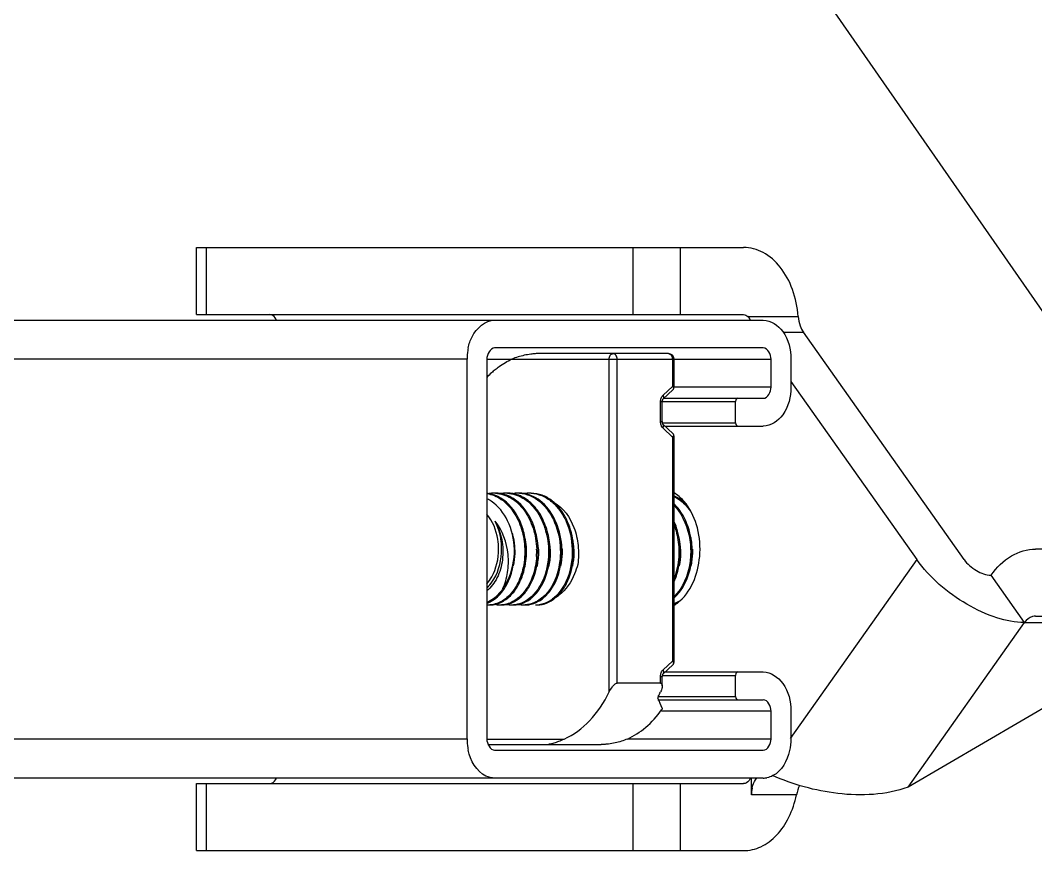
# Model space of a CAD drawing. Extents: x 1382187 to 1725648, y 860327 to 1571294.
# Drawn here: x 1541733 to 1542789, y 1251421 to 1252285 of the extents above; entities that cross this region are included whole.
import ezdxf

# ---------------------------------------------------------------- set-up
doc = ezdxf.new("R2010")
doc.units = 0
doc.header["$LTSCALE"] = 1000
doc.header["$MEASUREMENT"] = 0
doc.styles.get("Standard").update_dxf_attribs({"font": 'gbenor.shx', "bigfont": 'gbcbig.shx'})
doc.dimstyles.get("Standard").update_dxf_attribs({"dimtxt": 0.18, "dimasz": 0.18, "dimexe": 0.18, "dimexo": 0.0625, "dimgap": 0.09, "dimtad": 0, "dimtih": 1, "dimtoh": 1, "dimdec": 4, "dimzin": 0, "dimdsep": 46, "dimtxsty": 'Standard', "dimcen": 0.09, "dimadec": 0, "dimazin": 0, "dimtfac": 1, "dimtdec": 4, "dimtofl": 0, "dimtmove": 0, "dimatfit": 3, "dimfxl": 0, "dimtolj": 1, "dimtzin": 0, "dimarcsym": 0})

msp = doc.modelspace()

# ---------------------------------------------------------------- linework, layer by layer
at = {"linetype": 'Continuous'}
for p, q in [((1541916.5, 1252048.6), (1542485.3, 1252048.6)), ((1541916.5, 1251978.9), (1541916.5, 1252048.6)), ((1541926.7, 1251978.9), (1541926.7, 1252048.6)), ((1542370.3, 1252048.6), (1542370.3, 1251978.9)), ((1542419.5, 1252048.6), (1542419.5, 1251978.9)), ((1541916.5, 1251978.9), (1542485.3, 1251978.9)), ((1542489.9, 1251976.9), (1542542.3, 1251976.9)), ((1538696.1, 1251973.1), (1542505.8, 1251973.1)), ((1542526.4, 1251960.5), (1542547.6, 1251960.5)), ((1542714.6, 1251724.2), (1542547.6, 1251960.5)), ((1542505.8, 1251944.1), (1542226.5, 1251944.1)), ((1542407.2, 1251938.3), (1542271.7, 1251938.3)), ((1542197.8, 1251932.5), (1538667.4, 1251932.5)), ((1542197.8, 1251537.5), (1542197.8, 1251932.5)), ((1542218.3, 1251932.5), (1542514, 1251932.5)), ((1542218.3, 1251932.5), (1542218.3, 1251537.5)), ((1542345.6, 1251586.4), (1542345.6, 1251932.5)), ((1542353.8, 1251595.6), (1542353.8, 1251932.5)), ((1542411.3, 1251932.5), (1542411.3, 1251904.2)), ((1542413, 1251932.5), (1542413, 1251902.9)), ((1542514, 1251903.4), (1542514, 1251932.5)), ((1542534.5, 1251932.5), (1542534.5, 1251903.4)), ((1542401.4, 1251890.8), (1542412.2, 1251900.9)), ((1542401.6, 1251895), (1542411.3, 1251904.2)), ((1542514, 1251903.4), (1542413, 1251903.4)), ((1542534.5, 1251909.2), (1542665.4, 1251724.2)), ((1542402.5, 1251891.8), (1542505.8, 1251891.8)), ((1542399, 1251888.3), (1542400.7, 1251888.3)), ((1542399, 1251867.5), (1542399, 1251888.3)), ((1542400.7, 1251867.5), (1542400.7, 1251888.3)), ((1542401.4, 1251888.3), (1542477, 1251888.3)), ((1542477, 1251866.3), (1542477, 1251888.3)), ((1542399, 1251867.5), (1542400.7, 1251867.5)), ((1542400.7, 1251866.3), (1542477, 1251866.3)), ((1542412.2, 1251854.9), (1542401.4, 1251865)), ((1542411.3, 1251851.5), (1542401.6, 1251860.7)), ((1542403.8, 1251862.8), (1542505.8, 1251862.8)), ((1542411.3, 1251851.5), (1542411.3, 1251618.5)), ((1542413, 1251852.9), (1542413, 1251617.2)), ((1543065.5, 1251735), (1542789.1, 1251735)), ((1542665.4, 1251724.2), (1542533.7, 1251538.1)), ((1542777.5, 1251658.5), (1542742.7, 1251707.8)), ((1542292.6, 1251686.5), (1542292.6, 1251686.5)), ((1542413, 1251684.4), (1542413.1, 1251684.5)), ((1542948.6, 1251658.5), (1542656.5, 1251487.4)), ((1542656.5, 1251487.4), (1542777.5, 1251658.5)), ((1542777.5, 1251658.5), (1542948.6, 1251658.5)), ((1542789.1, 1251665.3), (1543396.2, 1251665.3)), ((1542401.6, 1251609.3), (1542411.3, 1251618.5)), ((1542401.4, 1251605), (1542412.2, 1251615.1)), ((1542403.8, 1251607.2), (1542505.8, 1251607.2)), ((1542399, 1251595.6), (1542353.8, 1251595.6)), ((1542399, 1251602.5), (1542400.7, 1251602.5)), ((1542399, 1251595.6), (1542399, 1251602.5)), ((1542400.7, 1251592.7), (1542400.7, 1251602.5)), ((1542401.4, 1251603.7), (1542477, 1251603.7)), ((1542477, 1251581.7), (1542477, 1251603.7)), ((1542396.3, 1251578.2), (1542505.8, 1251578.2)), ((1542396.6, 1251581.7), (1542477, 1251581.7)), ((1542514, 1251566.6), (1542400.1, 1251566.6)), ((1542514, 1251537.5), (1542514, 1251566.6)), ((1542534.5, 1251566.6), (1542534.5, 1251537.5)), ((1542197.8, 1251537.5), (1538667.4, 1251537.5)), ((1542218.3, 1251537.5), (1542298.9, 1251537.5)), ((1542219.5, 1251531.7), (1542337.4, 1251531.7)), ((1542514, 1251537.5), (1542364.6, 1251537.5)), ((1542226.5, 1251525.9), (1542505.8, 1251525.9)), ((1542505.8, 1251496.9), (1538696.1, 1251496.9)), ((1541916.5, 1251491.1), (1542485.3, 1251491.1)), ((1541916.5, 1251421.4), (1541916.5, 1251491.1)), ((1541926.7, 1251421.4), (1541926.7, 1251491.1)), ((1542370.3, 1251491.1), (1542370.3, 1251421.4)), ((1542419.5, 1251491.1), (1542419.5, 1251421.4)), ((1542493.5, 1251479.5), (1542493.5, 1251496.9)), ((1542540.4, 1251479.5), (1542493.5, 1251479.5)), ((1541916.5, 1251421.4), (1542485.3, 1251421.4))]:
    msp.add_line(p, q, dxfattribs=at)
for points in [[(1542412.2, 1251900.9), (1542412.6, 1251901.5), (1542413, 1251902.4), (1542413, 1251902.9)], [(1542479.5, 1251891.8), (1542478.3, 1251891.4), (1542477.4, 1251890.1), (1542477, 1251888.3)], [(1542477, 1251866.3), (1542477.4, 1251864.5), (1542478.3, 1251863.2), (1542479.5, 1251862.8)], [(1542413, 1251852.9), (1542413, 1251853.3), (1542412.6, 1251854.3), (1542412.2, 1251854.9)], [(1542412.2, 1251615.1), (1542412.6, 1251615.7), (1542413, 1251616.7), (1542413, 1251617.2)], [(1542479.5, 1251607.2), (1542478.3, 1251606.8), (1542477.4, 1251605.5), (1542477, 1251603.7)], [(1542477, 1251581.7), (1542477.4, 1251579.9), (1542478.3, 1251578.7), (1542479.5, 1251578.2)]]:
    msp.add_lwpolyline(points, dxfattribs=at)
for centre, radius, start, end in [((1542252.4, 1251932.8), 54.6, 168.0323, 170.8417), ((1542254.7, 1251932.5), 56.9, 170.8706, 180.0189), ((1542407.2, 1251932.5), 5.81, 0.0008, 89.9997), ((1542288.2, 1251846.7), 96.7, 132.2494, 136.358), ((1542284.3, 1251851), 90.9, 129.0927, 132.2364), ((1542215.2, 1251760.7), 32.3, 80.3751, 84.4432), ((1542203.9, 1251756.2), 34.4, 63.5744, 65.0891), ((1542203, 1251754.5), 36.3, 56.5344, 63.5229), ((1542226, 1251760.9), 32.2, 90.0285, 99.7678), ((1542226, 1251761.2), 31.9, 87.2551, 89.9991), ((1542227.5, 1251760.9), 32.2, 80.3723, 89.9727), ((1542238.3, 1251760.9), 32.2, 90.0287, 99.7738), ((1542238.3, 1251761.2), 31.9, 87.2555, 89.9991), ((1542239.9, 1251760.9), 32.2, 80.4459, 89.9733), ((1542250.7, 1251760.9), 32.2, 90.0295, 99.8495), ((1542250.6, 1251761.2), 31.9, 87.2568, 89.9994), ((1542252.2, 1251760.9), 32.2, 80.2978, 89.9719), ((1542263, 1251760.9), 32.2, 90.0281, 99.7019), ((1542263, 1251761.2), 31.9, 87.2538, 89.9988), ((1542258.8, 1251750.1), 44.5, 48.5808, 51.7009), ((1542410.8, 1251761.1), 31.9, 85.2522, 85.9354), ((1542244.7, 1251749.9), 44.8, 48.9749, 50.151), ((1542257, 1251749.9), 44.9, 48.9047, 50.1545), ((1542192.5, 1251732.5), 67.2, 10.3971, 11.1552), ((1542191.1, 1251732.3), 68.6, 2.295, 10.3772), ((1542203.7, 1251732.3), 68.3, 2.6208, 12.1431), ((1542215.7, 1251732.3), 68.6, 2.3067, 10.3321), ((1542229.5, 1251732.5), 67.1, 9.9766, 12.3915), ((1542228, 1251732.3), 68.7, 2.3016, 9.9623), ((1542240.5, 1251732.3), 68.5, 2.2934, 11.0117), ((1542351.3, 1251732.3), 68.6, 2.3085, 10.5001), ((1542365.2, 1251732.5), 67, 10.0474, 12.8466), ((1542363.5, 1251732.3), 68.6, 2.3022, 10.0331), ((1542177.6, 1251732.2), 81.8, 356.5721, 1.9395), ((1542191, 1251732.2), 68.7, 356.9521, 2.315), ((1542188.4, 1251732.2), 81.8, 356.5721, 1.9395), ((1542203.2, 1251732.2), 68.8, 2.3018, 2.6424), ((1542194.5, 1251732), 65.2, 347.8291, 355.9004), ((1542192.3, 1251732.2), 67.4, 355.8491, 356.9396), ((1542191.3, 1251720), 37.4, 316.5033, 319.9507), ((1542208.2, 1251706.4), 29.6, 289.9854, 294.6778), ((1542241, 1251713.1), 37.6, 307.1601, 312.102), ((1542251.8, 1251714.8), 39.8, 312.0605, 313.6644), ((1542251.3, 1251715.3), 40.5, 313.6609, 314.0569), ((1542264.1, 1251714.9), 39.9, 312.4961, 313.7201), ((1542271.9, 1251715.7), 35.8, 302.2044, 303.4513), ((1542263.6, 1251715.3), 40.5, 313.7181, 314.1483), ((1542271.5, 1251716.4), 36.6, 303.4531, 305.1516), ((1542271, 1251717), 37.4, 305.3027, 306.169), ((1542270.8, 1251717.4), 37.8, 306.1687, 306.7757), ((1542388.5, 1251713.5), 38.1, 310.3317, 310.9122), ((1542219.8, 1251703.3), 26.3, 266.6402, 273.3139), ((1542221.4, 1251703.5), 26.6, 270.0344, 280.5963), ((1542232.2, 1251703.7), 26.8, 257.1575, 269.9363), ((1542232.2, 1251703.2), 26.3, 269.9968, 273.3214), ((1542233.7, 1251703.6), 26.7, 270.0483, 281.6438), ((1542244.5, 1251703.6), 26.7, 258.1912, 269.9496), ((1542244.5, 1251703.3), 26.3, 270.0016, 273.3105), ((1542246, 1251703.6), 26.7, 270.0409, 281.7748), ((1542256.8, 1251703.6), 26.7, 258.2983, 269.9524), ((1542256.8, 1251703.3), 26.4, 269.9972, 273.3444), ((1542269.1, 1251703.3), 26.4, 270.0046, 273.3415), ((1542269.1, 1251703.4), 26.5, 273.3436, 276.9173), ((1542269.1, 1251703.5), 26.6, 276.9162, 277.9113), ((1542406.3, 1251704.8), 28, 283.8983, 290.6505), ((1542416.5, 1251703.9), 27, 262.6023, 264.1459), ((1542391, 1251711.9), 41.7, 302.0027, 307.7253), ((1542406, 1251705.7), 28.9, 290.6208, 291.4158), ((1542277.4, 1251645.8), 135.3, 331.7354, 333.9434), ((1542254.7, 1251537.5), 56.9, 179.9811, 189.1294), ((1542252.4, 1251537.2), 54.6, 189.1583, 191.9677), ((1542505.8, 1251517.4), 20.5, 270.0315, 280.6139), ((1542525.7, 1251479.5), 32.3, 167.7721, 180.0446)]:
    msp.add_arc(centre, radius, start, end, dxfattribs=at)
msp.add_ellipse((1542242.1, 1251658.7), major_axis=(-158.3, 118.4), ratio=0.292406, start_param=3.562723, end_param=3.670193, dxfattribs=at)
for points, knots in [([(1542542.3, 1251976.9), (1542541.5, 1251986.5), (1542537.7, 1252004.7), (1542525.2, 1252028.2), (1542507.3, 1252044.5), (1542492.3, 1252048.6), (1542485.3, 1252048.6)], [0, 0, 0, 0, 0.28821, 0.553531, 0.788229, 1, 1, 1, 1]), ([(1541999.5, 1251973.2), (1541999.2, 1251974), (1541997.7, 1251976.8), (1541994.7, 1251978.9), (1541992.4, 1251978.9)], [0, 0, 0, 0, 0.2888, 1, 1, 1, 1]), ([(1542199, 1251944.2), (1542199.8, 1251948.2), (1542203.8, 1251961.2), (1542216.8, 1251973.1), (1542226.5, 1251973.1)], [0, 0, 0, 0, 0.296451, 1, 1, 1, 1]), ([(1542505.8, 1251973.1), (1542513.6, 1251973.1), (1542530.7, 1251961), (1542534.5, 1251942.5), (1542534.5, 1251932.5)], [0, 0, 0, 0, 0.440233, 1, 1, 1, 1]), ([(1542271.7, 1251938.3), (1542270.4, 1251938.3), (1542267.9, 1251938.1), (1542263.1, 1251937.6), (1542255.2, 1251936.2), (1542248.6, 1251934.3), (1542244.5, 1251932.5)], [0, 0, 0, 0, 0.138161, 0.267841, 0.521134, 1, 1, 1, 1]), ([(1542345.6, 1251932.5), (1542345.6, 1251933.9), (1542346.1, 1251936), (1542348, 1251937.9), (1542349.2, 1251938.3), (1542349.7, 1251938.3)], [0, 0, 0, 0, 0.552527, 0.789194, 1, 1, 1, 1]), ([(1542353.8, 1251932.5), (1542353.8, 1251933.9), (1542353.3, 1251936), (1542351.4, 1251937.9), (1542350.3, 1251938.3), (1542349.7, 1251938.3)], [0, 0, 0, 0, 0.552515, 0.789179, 1, 1, 1, 1]), ([(1542407.2, 1251938.3), (1542407.8, 1251938.3), (1542408.9, 1251937.9), (1542410.8, 1251936), (1542411.3, 1251933.9), (1542411.3, 1251932.5)], [0, 0, 0, 0, 0.210821, 0.447485, 1, 1, 1, 1]), ([(1542226.9, 1251921.5), (1542228.3, 1251922.7), (1542233.8, 1251926.9), (1542239.8, 1251930.4), (1542244.5, 1251932.5)], [0, 0, 0, 0, 0.256773, 1, 1, 1, 1]), ([(1542413, 1251902.9), (1542413, 1251903.2), (1542412.4, 1251903.7), (1542411.8, 1251904), (1542411.3, 1251904.2)], [0, 0, 0, 0, 0.344146, 1, 1, 1, 1]), ([(1542411.3, 1251904.2), (1542411.6, 1251903.9), (1542412.1, 1251903.3), (1542412.6, 1251902.2), (1542412.5, 1251901.2), (1542412.2, 1251900.9)], [0, 0, 0, 0, 0.333929, 0.607776, 1, 1, 1, 1]), ([(1542534.5, 1251903.4), (1542534.5, 1251893.5), (1542530.7, 1251874.9), (1542513.6, 1251862.8), (1542505.8, 1251862.8)], [0, 0, 0, 0, 0.559767, 1, 1, 1, 1]), ([(1542399.6, 1251891.8), (1542399.7, 1251892.2), (1542400.2, 1251893.3), (1542400.9, 1251894.4), (1542401.6, 1251895)], [0, 0, 0, 0, 0.265871, 1, 1, 1, 1]), ([(1542401.4, 1251890.8), (1542401.2, 1251890.6), (1542400.9, 1251889.8), (1542400.7, 1251888.9), (1542400.7, 1251888.3)], [0, 0, 0, 0, 0.30582, 1, 1, 1, 1]), ([(1542401.6, 1251895), (1542401.7, 1251894.7), (1542402.1, 1251893.7), (1542402.3, 1251892.5), (1542402, 1251891.8)], [0, 0, 0, 0, 0.286288, 1, 1, 1, 1]), ([(1542400.1, 1251862.7), (1542399.9, 1251863.1), (1542399.3, 1251864.6), (1542399, 1251866.3), (1542399, 1251867.5)], [0, 0, 0, 0, 0.240525, 1, 1, 1, 1]), ([(1542400.7, 1251867.5), (1542400.7, 1251866.9), (1542400.9, 1251866), (1542401.2, 1251865.2), (1542401.4, 1251865)], [0, 0, 0, 0, 0.694252, 1, 1, 1, 1]), ([(1542402.1, 1251862.8), (1542402.2, 1251863), (1542402.2, 1251863.8), (1542401.8, 1251864.6), (1542401.4, 1251865)], [0, 0, 0, 0, 0.28225, 1, 1, 1, 1]), ([(1542401.6, 1251860.7), (1542401.6, 1251860.9), (1542401.9, 1251861.6), (1542402.1, 1251862.3), (1542402.1, 1251862.8)], [0, 0, 0, 0, 0.268193, 1, 1, 1, 1]), ([(1542412.2, 1251854.9), (1542412.5, 1251854.5), (1542412.6, 1251853.5), (1542412.1, 1251852.5), (1542411.6, 1251851.8), (1542411.3, 1251851.5)], [0, 0, 0, 0, 0.392224, 0.666072, 1, 1, 1, 1]), ([(1542411.3, 1251851.5), (1542411.8, 1251851.7), (1542412.4, 1251852), (1542413, 1251852.6), (1542413, 1251852.9)], [0, 0, 0, 0, 0.655854, 1, 1, 1, 1]), ([(1542218.3, 1251792.7), (1542223.7, 1251792), (1542234.6, 1251787.3), (1542247.1, 1251773.8), (1542255.4, 1251755.7), (1542257.6, 1251742), (1542257.8, 1251735)], [0, 0, 0, 0, 0.215505, 0.454836, 0.719949, 1, 1, 1, 1]), ([(1542247.1, 1251735), (1542246.6, 1251745.1), (1542242.5, 1251764), (1542230.4, 1251779.9), (1542223, 1251784.8)], [0, 0, 0, 0, 0.532671, 1, 1, 1, 1]), ([(1542227.5, 1251793), (1542233.1, 1251792.8), (1542244.9, 1251788.9), (1542258.5, 1251775.4), (1542267.5, 1251756.7), (1542269.9, 1251742.4), (1542270.2, 1251735)], [0, 0, 0, 0, 0.214467, 0.452313, 0.717875, 1, 1, 1, 1]), ([(1542259.4, 1251735), (1542259.2, 1251740.5), (1542257.7, 1251751.4), (1542251, 1251770.6), (1542241.1, 1251783), (1542233, 1251787.9)], [0, 0, 0, 0, 0.271371, 0.533962, 1, 1, 1, 1]), ([(1542239.8, 1251793), (1542245.4, 1251792.8), (1542257.2, 1251788.9), (1542270.8, 1251775.4), (1542279.8, 1251756.7), (1542282.2, 1251742.4), (1542282.5, 1251735)], [0, 0, 0, 0, 0.21447, 0.452312, 0.717875, 1, 1, 1, 1]), ([(1542271.7, 1251735), (1542271.5, 1251740.5), (1542270, 1251751.4), (1542263.3, 1251770.6), (1542253.4, 1251783), (1542245.3, 1251787.9)], [0, 0, 0, 0, 0.271375, 0.53397, 1, 1, 1, 1]), ([(1542284, 1251735), (1542283.8, 1251741.2), (1542282, 1251753.5), (1542275.3, 1251770.1), (1542265.2, 1251783.3), (1542256.1, 1251789.2), (1542251.5, 1251790.9)], [0, 0, 0, 0, 0.274983, 0.538444, 0.780702, 1, 1, 1, 1]), ([(1542252.2, 1251793), (1542255.9, 1251792.9), (1542263.7, 1251791.1), (1542270.4, 1251786.9), (1542273.5, 1251784.3)], [0, 0, 0, 0, 0.48565, 1, 1, 1, 1]), ([(1542275.9, 1251783.6), (1542273.2, 1251785.9), (1542267.5, 1251789.8), (1542260.9, 1251792.1), (1542257.6, 1251792.6)], [0, 0, 0, 0, 0.514229, 1, 1, 1, 1]), ([(1542286.4, 1251785.1), (1542283.2, 1251787.6), (1542276.3, 1251791.6), (1542268.3, 1251793.1), (1542264.5, 1251793.1)], [0, 0, 0, 0, 0.513461, 1, 1, 1, 1]), ([(1542264.5, 1251793), (1542268.3, 1251792.9), (1542276, 1251791.1), (1542282.7, 1251786.9), (1542285.8, 1251784.3)], [0, 0, 0, 0, 0.485653, 1, 1, 1, 1]), ([(1542413, 1251789.7), (1542414.7, 1251788.9), (1542421.4, 1251785), (1542426.9, 1251779.3), (1542430.2, 1251774.5)], [0, 0, 0, 0, 0.2375, 1, 1, 1, 1]), ([(1542425.6, 1251781.9), (1542424.7, 1251783.1), (1542421.1, 1251787.4), (1542416.7, 1251791.2), (1542413.1, 1251793.5)], [0, 0, 0, 0, 0.261524, 1, 1, 1, 1]), ([(1542425.6, 1251781.9), (1542425, 1251782.5), (1542422.8, 1251784.6), (1542420.3, 1251786.4), (1542418.3, 1251787.6)], [0, 0, 0, 0, 0.255821, 1, 1, 1, 1]), ([(1542274.2, 1251783.7), (1542280.6, 1251778.1), (1542290.9, 1251762.5), (1542294.5, 1251744.4), (1542294.8, 1251735)], [0, 0, 0, 0, 0.474878, 1, 1, 1, 1]), ([(1542296.3, 1251735), (1542296, 1251744.4), (1542292.4, 1251762.3), (1542282.3, 1251777.9), (1542275.9, 1251783.6)], [0, 0, 0, 0, 0.524911, 1, 1, 1, 1]), ([(1542286.5, 1251783.7), (1542287.4, 1251782.9), (1542290.8, 1251779.7), (1542293.8, 1251776), (1542295.7, 1251773)], [0, 0, 0, 0, 0.24222, 1, 1, 1, 1]), ([(1542301.1, 1251766.1), (1542300.3, 1251767.8), (1542296.9, 1251774.2), (1542292.3, 1251780), (1542288.3, 1251783.5)], [0, 0, 0, 0, 0.261995, 1, 1, 1, 1]), ([(1542288.4, 1251783.3), (1542298.1, 1251778.1), (1542308.9, 1251762), (1542314, 1251738.6), (1542313.8, 1251725.4), (1542312.9, 1251718.9)], [0, 0, 0, 0, 0.458247, 0.725794, 1, 1, 1, 1]), ([(1542431.9, 1251735), (1542431.6, 1251744), (1542428.2, 1251761.1), (1542419, 1251776.3), (1542413.1, 1251782)], [0, 0, 0, 0, 0.522651, 1, 1, 1, 1]), ([(1542413.1, 1251780.4), (1542415.7, 1251777.6), (1542425.6, 1251764.4), (1542429.9, 1251747.6), (1542430.3, 1251735)], [0, 0, 0, 0, 0.234346, 1, 1, 1, 1]), ([(1542416.6, 1251678.9), (1542430.7, 1251689.8), (1542442.1, 1251719.6), (1542439.1, 1251756.4), (1542431.2, 1251774.6), (1542425.6, 1251781.9)], [0, 0, 0, 0, 0.482028, 0.751377, 1, 1, 1, 1]), ([(1542226.9, 1251764.1), (1542230.3, 1251758.2), (1542235, 1251744.9), (1542235.6, 1251724.2), (1542230.4, 1251705.3), (1542222.8, 1251695.1), (1542218.3, 1251691.6)], [0, 0, 0, 0, 0.260662, 0.529454, 0.781926, 1, 1, 1, 1]), ([(1542230.6, 1251735), (1542230.6, 1251738.4), (1542229.6, 1251751.3), (1542224.6, 1251764.1), (1542218.4, 1251771.2)], [0, 0, 0, 0, 0.26712, 1, 1, 1, 1]), ([(1542235, 1251693.9), (1542237.4, 1251699.2), (1542240.8, 1251711), (1542241.4, 1251735.5), (1542234.8, 1251754.5), (1542226.9, 1251764.1)], [0, 0, 0, 0, 0.237444, 0.494066, 1, 1, 1, 1]), ([(1542233.7, 1251735), (1542233.7, 1251737.6), (1542233.2, 1251747.6), (1542230.4, 1251757.5), (1542226.9, 1251764.1)], [0, 0, 0, 0, 0.258787, 1, 1, 1, 1]), ([(1542295.7, 1251773), (1542297.5, 1251770.3), (1542303.9, 1251758.6), (1542306.8, 1251745.1), (1542307.1, 1251735)], [0, 0, 0, 0, 0.239817, 1, 1, 1, 1]), ([(1542308.7, 1251735), (1542308.6, 1251737.7), (1542307.7, 1251748.4), (1542304.7, 1251759), (1542301.1, 1251766.1)], [0, 0, 0, 0, 0.255492, 1, 1, 1, 1]), ([(1542419.5, 1251735), (1542419.5, 1251737.5), (1542418.7, 1251747.4), (1542416.1, 1251757.2), (1542413, 1251764)], [0, 0, 0, 0, 0.254579, 1, 1, 1, 1]), ([(1542413.2, 1251759.9), (1542413.9, 1251757.9), (1542416.5, 1251749.9), (1542417.8, 1251741.4), (1542418, 1251735)], [0, 0, 0, 0, 0.246186, 1, 1, 1, 1]), ([(1542244.6, 1251751.4), (1542245, 1251750.1), (1542246.4, 1251744.8), (1542247.2, 1251739.2), (1542247.3, 1251735)], [0, 0, 0, 0, 0.247978, 1, 1, 1, 1]), ([(1542218.4, 1251698.8), (1542220.3, 1251701), (1542227.7, 1251711.7), (1542230.6, 1251725.1), (1542230.6, 1251735)], [0, 0, 0, 0, 0.232041, 1, 1, 1, 1]), ([(1542219.9, 1251696), (1542222.1, 1251698.3), (1542230.5, 1251709.7), (1542233.7, 1251724.2), (1542233.7, 1251735)], [0, 0, 0, 0, 0.230765, 1, 1, 1, 1]), ([(1542257.8, 1251735), (1542258.1, 1251727.7), (1542256.7, 1251713.6), (1542249.3, 1251694.9), (1542238.9, 1251683.2), (1542229, 1251678.2), (1542223.9, 1251677.1), (1542221.4, 1251677)], [0, 0, 0, 0, 0.29127, 0.559748, 0.793564, 0.899144, 1, 1, 1, 1]), ([(1542235, 1251693.9), (1542237, 1251696.7), (1542244.2, 1251709.2), (1542247.1, 1251724), (1542247.1, 1251735)], [0, 0, 0, 0, 0.235642, 1, 1, 1, 1]), ([(1542236, 1251693.1), (1542237.9, 1251695.9), (1542245, 1251708.8), (1542247.4, 1251723.8), (1542247.1, 1251735)], [0, 0, 0, 0, 0.232823, 1, 1, 1, 1]), ([(1542247.3, 1251735), (1542247.4, 1251733.5), (1542247.4, 1251727.7), (1542246.7, 1251721.9), (1542245.8, 1251717.6)], [0, 0, 0, 0, 0.253883, 1, 1, 1, 1]), ([(1542253.9, 1251685.3), (1542256.9, 1251688), (1542268.3, 1251702.1), (1542272.2, 1251721.1), (1542271.7, 1251735)], [0, 0, 0, 0, 0.224451, 1, 1, 1, 1]), ([(1542282.5, 1251735), (1542282.8, 1251724.8), (1542280.1, 1251705.7), (1542269.4, 1251688.9), (1542262.5, 1251683.5)], [0, 0, 0, 0, 0.538365, 1, 1, 1, 1]), ([(1542266.2, 1251685.3), (1542269.1, 1251688), (1542280.6, 1251702), (1542284.5, 1251721.1), (1542284, 1251735)], [0, 0, 0, 0, 0.224342, 1, 1, 1, 1]), ([(1542272, 1251735), (1542272, 1251733.4), (1542272.1, 1251727.2), (1542271.3, 1251721), (1542270.2, 1251716.5)], [0, 0, 0, 0, 0.254333, 1, 1, 1, 1]), ([(1542294.8, 1251735), (1542295, 1251730.3), (1542294.1, 1251713.2), (1542287.4, 1251695.7), (1542278.6, 1251686.8)], [0, 0, 0, 0, 0.273251, 1, 1, 1, 1]), ([(1542279.5, 1251686.2), (1542282.3, 1251688.9), (1542293.1, 1251702.9), (1542296.8, 1251721.5), (1542296.3, 1251735)], [0, 0, 0, 0, 0.225526, 1, 1, 1, 1]), ([(1542284.3, 1251735), (1542284.3, 1251733.5), (1542284.4, 1251727.3), (1542283.6, 1251721.2), (1542282.5, 1251716.7)], [0, 0, 0, 0, 0.254251, 1, 1, 1, 1]), ([(1542296.6, 1251735), (1542296.7, 1251733.5), (1542296.7, 1251727.6), (1542296, 1251721.7), (1542295, 1251717.4)], [0, 0, 0, 0, 0.253963, 1, 1, 1, 1]), ([(1542307.1, 1251735), (1542307.2, 1251731.3), (1542306.8, 1251717.1), (1542302.5, 1251702.9), (1542296.8, 1251694.2)], [0, 0, 0, 0, 0.265033, 1, 1, 1, 1]), ([(1542301.9, 1251700.6), (1542303.1, 1251703.1), (1542307.5, 1251714.1), (1542309, 1251726.1), (1542308.7, 1251735)], [0, 0, 0, 0, 0.238711, 1, 1, 1, 1]), ([(1542308.9, 1251735), (1542309, 1251733.5), (1542309, 1251727.5), (1542308.3, 1251721.6), (1542307.3, 1251717.3)], [0, 0, 0, 0, 0.254029, 1, 1, 1, 1]), ([(1542418, 1251735), (1542418.1, 1251732.4), (1542417.9, 1251722.1), (1542415.9, 1251711.9), (1542413.1, 1251704.8)], [0, 0, 0, 0, 0.257702, 1, 1, 1, 1]), ([(1542430.3, 1251735), (1542430.5, 1251730.2), (1542429.6, 1251712.6), (1542422.4, 1251694.6), (1542413.1, 1251685.8)], [0, 0, 0, 0, 0.274679, 1, 1, 1, 1]), ([(1542413.2, 1251701.3), (1542414.3, 1251703.8), (1542418.4, 1251714.6), (1542419.8, 1251726.3), (1542419.5, 1251735)], [0, 0, 0, 0, 0.239221, 1, 1, 1, 1]), ([(1542413.4, 1251684.7), (1542416.5, 1251687.4), (1542428.3, 1251701.5), (1542432.3, 1251720.9), (1542431.9, 1251735)], [0, 0, 0, 0, 0.223674, 1, 1, 1, 1]), ([(1542419.8, 1251735), (1542419.9, 1251733.6), (1542419.9, 1251727.8), (1542419.2, 1251722), (1542418.3, 1251717.7)], [0, 0, 0, 0, 0.253826, 1, 1, 1, 1]), ([(1542432.1, 1251735), (1542432.2, 1251733.6), (1542432.2, 1251727.9), (1542431.6, 1251722.2), (1542430.7, 1251718.1)], [0, 0, 0, 0, 0.253702, 1, 1, 1, 1]), ([(1542742.7, 1251707.8), (1542748.3, 1251715.8), (1542761.8, 1251729.4), (1542780.4, 1251735), (1542789.1, 1251735)], [0, 0, 0, 0, 0.528923, 1, 1, 1, 1]), ([(1542232.9, 1251679.5), (1542236.6, 1251681.2), (1542243.7, 1251686.4), (1542251.8, 1251697.6), (1542257.3, 1251711.7), (1542259, 1251722), (1542259.3, 1251727.3)], [0, 0, 0, 0, 0.214288, 0.453771, 0.717963, 1, 1, 1, 1]), ([(1542270.1, 1251727.3), (1542269.7, 1251720.8), (1542267.4, 1251708.4), (1542259.6, 1251692.1), (1542248.1, 1251680.6), (1542238.3, 1251677.2), (1542233.7, 1251677)], [0, 0, 0, 0, 0.291869, 0.558505, 0.79223, 1, 1, 1, 1]), ([(1542777.5, 1251658.5), (1542767.8, 1251658.5), (1542746.7, 1251662.9), (1542706.3, 1251681.8), (1542678.8, 1251705.2), (1542665.4, 1251724.2)], [0, 0, 0, 0, 0.218267, 0.476674, 1, 1, 1, 1]), ([(1542714.6, 1251724.2), (1542718, 1251719.5), (1542726.6, 1251712.2), (1542737.4, 1251707.8), (1542742.7, 1251707.8)], [0, 0, 0, 0, 0.525314, 1, 1, 1, 1]), ([(1542312.9, 1251718.9), (1542312, 1251715.6), (1542308.2, 1251703.7), (1542300.8, 1251692.6), (1542293.4, 1251687.1)], [0, 0, 0, 0, 0.272049, 1, 1, 1, 1]), ([(1542291.9, 1251686.2), (1542292.9, 1251687.2), (1542296.8, 1251691.5), (1542300, 1251696.6), (1542301.9, 1251700.6)], [0, 0, 0, 0, 0.237637, 1, 1, 1, 1]), ([(1542235, 1251693.9), (1542233.9, 1251692.2), (1542229.4, 1251686.2), (1542223.3, 1251681.3), (1542218.3, 1251679.2)], [0, 0, 0, 0, 0.270045, 1, 1, 1, 1]), ([(1542229.3, 1251685.3), (1542229.9, 1251685.9), (1542232.4, 1251688.3), (1542234.5, 1251691), (1542236, 1251693.1)], [0, 0, 0, 0, 0.242115, 1, 1, 1, 1]), ([(1542296.8, 1251694.2), (1542296.4, 1251693.5), (1542294.6, 1251690.9), (1542292.5, 1251688.5), (1542290.9, 1251686.8)], [0, 0, 0, 0, 0.257465, 1, 1, 1, 1]), ([(1542220.6, 1251679.5), (1542221.4, 1251679.9), (1542224.5, 1251681.5), (1542227.3, 1251683.6), (1542229.3, 1251685.3)], [0, 0, 0, 0, 0.242283, 1, 1, 1, 1]), ([(1542245.2, 1251679.5), (1542246, 1251679.9), (1542249.1, 1251681.5), (1542252, 1251683.6), (1542253.9, 1251685.3)], [0, 0, 0, 0, 0.242295, 1, 1, 1, 1]), ([(1542262.5, 1251683.5), (1542260.1, 1251681.6), (1542254.9, 1251678.5), (1542248.9, 1251677.1), (1542246, 1251677)], [0, 0, 0, 0, 0.514497, 1, 1, 1, 1]), ([(1542251.5, 1251677.5), (1542252.5, 1251677.7), (1542256.9, 1251678.9), (1542260.9, 1251681.1), (1542263.7, 1251683.2)], [0, 0, 0, 0, 0.242284, 1, 1, 1, 1]), ([(1542271, 1251680.9), (1542270, 1251680.3), (1542266, 1251678.3), (1542261.6, 1251677.2), (1542258.3, 1251677)], [0, 0, 0, 0, 0.258417, 1, 1, 1, 1]), ([(1542258.3, 1251676.9), (1542259.5, 1251676.9), (1542264.4, 1251677.2), (1542269.1, 1251678.9), (1542272.2, 1251680.7)], [0, 0, 0, 0, 0.245448, 1, 1, 1, 1]), ([(1542270.7, 1251676.9), (1542274.3, 1251676.9), (1542281.8, 1251678.5), (1542288.2, 1251682.8), (1542291, 1251685.5)], [0, 0, 0, 0, 0.481421, 1, 1, 1, 1]), ([(1542278.6, 1251686.8), (1542278, 1251686.2), (1542275.6, 1251684), (1542273, 1251682.1), (1542271, 1251680.9)], [0, 0, 0, 0, 0.25833, 1, 1, 1, 1]), ([(1542272.2, 1251680.7), (1542272.8, 1251681), (1542275, 1251682.4), (1542277, 1251684), (1542278.5, 1251685.3)], [0, 0, 0, 0, 0.244047, 1, 1, 1, 1]), ([(1542286.7, 1251683.2), (1542285.7, 1251682.4), (1542281.4, 1251679.5), (1542276.5, 1251677.7), (1542272.8, 1251677.2)], [0, 0, 0, 0, 0.261685, 1, 1, 1, 1]), ([(1542789.1, 1251665.3), (1542788.1, 1251665.3), (1542783.5, 1251664.7), (1542779.6, 1251661.4), (1542777.5, 1251658.5)], [0, 0, 0, 0, 0.234763, 1, 1, 1, 1]), ([(1542413, 1251617.2), (1542413, 1251617.4), (1542412.4, 1251618), (1542411.8, 1251618.3), (1542411.3, 1251618.5)], [0, 0, 0, 0, 0.344146, 1, 1, 1, 1]), ([(1542411.3, 1251618.5), (1542411.6, 1251618.2), (1542412.1, 1251617.6), (1542412.6, 1251616.5), (1542412.5, 1251615.5), (1542412.2, 1251615.1)], [0, 0, 0, 0, 0.333929, 0.607776, 1, 1, 1, 1]), ([(1542399, 1251602.5), (1542399, 1251602.9), (1542399.1, 1251604.6), (1542399.5, 1251606.2), (1542400.1, 1251607.3)], [0, 0, 0, 0, 0.258297, 1, 1, 1, 1]), ([(1542402.1, 1251607.2), (1542402.2, 1251607), (1542402.2, 1251606.2), (1542401.8, 1251605.4), (1542401.4, 1251605)], [0, 0, 0, 0, 0.28225, 1, 1, 1, 1]), ([(1542401.6, 1251609.3), (1542401.6, 1251609.1), (1542401.9, 1251608.4), (1542402.1, 1251607.7), (1542402.1, 1251607.2)], [0, 0, 0, 0, 0.268193, 1, 1, 1, 1]), ([(1542505.8, 1251607.2), (1542513.6, 1251607.2), (1542530.7, 1251595.1), (1542534.5, 1251576.6), (1542534.5, 1251566.6)], [0, 0, 0, 0, 0.440233, 1, 1, 1, 1]), ([(1542345.6, 1251586.4), (1542346.6, 1251588.3), (1542348.3, 1251591.1), (1542351, 1251594.2), (1542352.9, 1251595.6), (1542353.8, 1251595.6)], [0, 0, 0, 0, 0.508644, 0.771516, 1, 1, 1, 1]), ([(1542399, 1251595.6), (1542399.3, 1251595.6), (1542399.9, 1251595.4), (1542400.6, 1251594.3), (1542400.7, 1251593.4), (1542400.7, 1251592.7)], [0, 0, 0, 0, 0.239055, 0.472377, 1, 1, 1, 1]), ([(1542401.4, 1251605), (1542401.2, 1251604.9), (1542400.9, 1251604), (1542400.7, 1251603.1), (1542400.7, 1251602.5)], [0, 0, 0, 0, 0.30582, 1, 1, 1, 1]), ([(1542298.9, 1251537.5), (1542308.7, 1251541.9), (1542327.5, 1251556.1), (1542340.3, 1251575.5), (1542345.6, 1251586.4)], [0, 0, 0, 0, 0.471513, 1, 1, 1, 1]), ([(1542400.7, 1251592.7), (1542400.7, 1251592.2), (1542400.5, 1251590), (1542399.7, 1251587.9), (1542399, 1251586.4)], [0, 0, 0, 0, 0.232638, 1, 1, 1, 1]), ([(1542396.6, 1251581.8), (1542396.5, 1251581.6), (1542396.3, 1251581), (1542396.1, 1251580.2), (1542396.3, 1251579.8)], [0, 0, 0, 0, 0.298769, 1, 1, 1, 1]), ([(1542364.6, 1251537.5), (1542371.4, 1251540.6), (1542384.8, 1251549.3), (1542395.3, 1251561.1), (1542400.1, 1251567.7)], [0, 0, 0, 0, 0.479966, 1, 1, 1, 1]), ([(1542400.8, 1251569.6), (1542400.8, 1251569.5), (1542400.8, 1251568.7), (1542400.4, 1251568.1), (1542400.1, 1251567.7)], [0, 0, 0, 0, 0.200734, 1, 1, 1, 1]), ([(1542279.9, 1251531.7), (1542279.4, 1251531.7), (1542282.4, 1251532), (1542283.5, 1251532.3), (1542286.1, 1251532.9), (1542288.4, 1251533.5), (1542290.9, 1251534.3), (1542294.4, 1251535.6), (1542297.1, 1251536.7), (1542298.9, 1251537.5)], [0, 0, 0, 0, 0.078745, 0.19228, 0.31189, 0.436571, 0.566746, 0.703259, 1, 1, 1, 1]), ([(1542364.6, 1251537.5), (1542360.5, 1251535.7), (1542353.9, 1251533.8), (1542346, 1251532.4), (1542341.2, 1251531.9), (1542338.7, 1251531.7), (1542337.4, 1251531.7)], [0, 0, 0, 0, 0.478872, 0.732167, 0.861849, 1, 1, 1, 1]), ([(1542534.5, 1251537.5), (1542534.5, 1251533.5), (1542533.1, 1251519.2), (1542525, 1251504.2), (1542515.8, 1251499.4)], [0, 0, 0, 0, 0.281355, 1, 1, 1, 1]), ([(1542226.5, 1251496.9), (1542223.4, 1251496.9), (1542209.3, 1251500.3), (1542201.2, 1251515.2), (1542199, 1251525.9)], [0, 0, 0, 0, 0.221136, 1, 1, 1, 1]), ([(1541992.4, 1251491.1), (1541993.1, 1251491.1), (1541996.3, 1251491.7), (1541998.6, 1251494.6), (1541999.5, 1251496.8)], [0, 0, 0, 0, 0.22722, 1, 1, 1, 1]), ([(1542492.3, 1251496.8), (1542492, 1251496), (1542490.6, 1251493.2), (1542487.5, 1251491.1), (1542485.3, 1251491.1)], [0, 0, 0, 0, 0.2888, 1, 1, 1, 1]), ([(1542494.2, 1251486.4), (1542494.4, 1251487.4), (1542495.4, 1251491.2), (1542497.3, 1251494.7), (1542499.1, 1251497)], [0, 0, 0, 0, 0.263866, 1, 1, 1, 1]), ([(1542656.5, 1251487.4), (1542633.5, 1251479.1), (1542583.5, 1251476.9), (1542536.8, 1251490.1), (1542515.3, 1251499.6)], [0, 0, 0, 0, 0.510211, 1, 1, 1, 1]), ([(1542485.3, 1251421.4), (1542491.4, 1251421.4), (1542504.5, 1251424.5), (1542521.1, 1251437.3), (1542533.7, 1251456.3), (1542538.7, 1251471.5), (1542540.4, 1251479.5)], [0, 0, 0, 0, 0.215862, 0.450689, 0.713102, 1, 1, 1, 1])]:
    msp.add_open_spline(points, degree=3, knots=knots, dxfattribs=at)
for points in [[(1542485.3, 1251978.9), (1542486.9, 1251978.9), (1542488.6, 1251978.1), (1542489.9, 1251976.9)], [(1542492.6, 1251973.2), (1542491.8, 1251974.6), (1542491, 1251975.9), (1542489.9, 1251976.9)], [(1542542.3, 1251976.9), (1542542.6, 1251973.7), (1542543.2, 1251970.4), (1542544.2, 1251967.3)], [(1542544.2, 1251967.3), (1542545, 1251964.9), (1542546.1, 1251962.6), (1542547.6, 1251960.5)], [(1542226.5, 1251944.1), (1542221.8, 1251944.1), (1542218.3, 1251937.2), (1542218.3, 1251932.5)], [(1542514, 1251932.5), (1542514, 1251937.2), (1542510.5, 1251944.1), (1542505.8, 1251944.1)], [(1542505.8, 1251891.8), (1542510.5, 1251891.8), (1542514, 1251898.7), (1542514, 1251903.4)], [(1542399, 1251888.3), (1542399, 1251889.5), (1542399.2, 1251890.7), (1542399.6, 1251891.8)], [(1542402, 1251891.8), (1542401.9, 1251891.4), (1542401.7, 1251891.1), (1542401.4, 1251890.8)], [(1542401.6, 1251860.7), (1542401, 1251861.3), (1542400.5, 1251862), (1542400.1, 1251862.7)], [(1542226.8, 1251790.9), (1542224.8, 1251791.7), (1542222.7, 1251792.3), (1542220.6, 1251792.6)], [(1542233, 1251787.9), (1542231, 1251789.1), (1542229, 1251790.1), (1542226.8, 1251790.9)], [(1542239.1, 1251790.9), (1542237.1, 1251791.7), (1542235, 1251792.3), (1542232.9, 1251792.6)], [(1542245.3, 1251787.9), (1542243.4, 1251789.1), (1542241.3, 1251790.1), (1542239.1, 1251790.9)], [(1542251.5, 1251790.9), (1542249.4, 1251791.7), (1542247.3, 1251792.3), (1542245.2, 1251792.6)], [(1542418.3, 1251787.6), (1542416.6, 1251788.7), (1542414.9, 1251789.6), (1542413, 1251790.4)], [(1542226.3, 1251677.4), (1542228.6, 1251677.8), (1542230.8, 1251678.5), (1542232.9, 1251679.5)], [(1542239.1, 1251677.5), (1542241.2, 1251677.9), (1542243.3, 1251678.6), (1542245.2, 1251679.5)], [(1542290.9, 1251686.8), (1542289.6, 1251685.5), (1542288.2, 1251684.3), (1542286.7, 1251683.2)], [(1542417.9, 1251680.4), (1542416.4, 1251679.5), (1542414.7, 1251678.8), (1542413.1, 1251678.3)], [(1542400.1, 1251607.3), (1542400.5, 1251608), (1542401, 1251608.7), (1542401.6, 1251609.3)], [(1542514, 1251566.6), (1542514, 1251571.3), (1542510.5, 1251578.2), (1542505.8, 1251578.2)], [(1542218.3, 1251537.5), (1542218.3, 1251532.8), (1542221.8, 1251525.9), (1542226.5, 1251525.9)], [(1542505.8, 1251525.9), (1542510.5, 1251525.9), (1542514, 1251532.8), (1542514, 1251537.5)], [(1542515.8, 1251499.4), (1542513.8, 1251498.4), (1542511.7, 1251497.6), (1542509.6, 1251497.2)], [(1542543.5, 1251489.3), (1542542.1, 1251486.2), (1542541.1, 1251482.9), (1542540.4, 1251479.5)]]:
    msp.add_open_spline(points, degree=3, dxfattribs=at)

# ---------------------------------------------------------------- leaders
msp.add_leader([(1542967.9, 1251735), (1542247.1, 1252773.4)], dimstyle='Standard', override={"dimgap": 20, "dimtad": 0})

doc.saveas('drawing.dxf')
